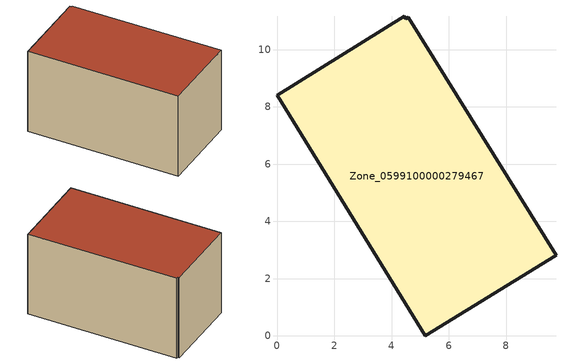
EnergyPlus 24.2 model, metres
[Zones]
Zone_0599100000279467
 floor ground (C_G): 5.18,0 0,8.41 4.44,11.17 4.5,11.07 4.58,11.12 9.74,2.82 z0
 wall outside (C_F): 5.18,0 9.74,2.82 4.58,11.12 4.5,11.07 4.44,11.17 0,8.41 5.18,0 z0:5.62
 roof outside (C_R): 0,8.41 5.18,0 9.74,2.82 4.58,11.12 4.5,11.07 4.44,11.17 z5.62
[BUILDING]
Pand.0599100000279467: North Axis=0; Terrain=City; Loads Convergence Tolerance Value=0.04; Temperature Convergence Tolerance Value=0.4; Solar Distribution=FullExterior; Maximum Number of Warmup Days=25; Minimum Number of Warmup Days=1
[Site:Location]
Rotterdam.The.Hague.AP_ZH_NLD Design_Conditions: Latitude=51.96; Longitude=4.45; Time Zone=1; Elevation=-4.5
[SITE:GROUNDTEMPERATURE:BUILDINGSURFACE]
18, 18, 18, 18, 18, 18, 18, 18, 18, 18, 18, 18
[MATERIAL] Thermal Absorptance=0.9; Solar Absorptance=0.7; Visible Absorptance=0.7
Name | Roughness | Thickness | Conductivity | Density | Specific Heat
G.TI.1975-1991 | MediumSmooth | 0.15 | 0.288461 | 540 | 1210
F.TI.1975-1991 | Rough | 0.3 | 0.230769 | 1920 | 840
R.TI.1975-1991 | MediumRough | 0.2 | 0.153846 | 1500 | 1000
[CONSTRUCTION]
C_G: G.TI.1975-1991
C_F: F.TI.1975-1991
C_R: R.TI.1975-1991
[ZONE]
Zone_0599100000279467: Type=1; Multiplier=1; Ceiling Height=Autocalculate; Volume=Autocalculate; Floor Area=autocalculate; Part of Total Floor Area=Yes
[ZONEINFILTRATION:DESIGNFLOWRATE]
Infil_Zone_0599100000279467: Zone or ZoneList or Space or SpaceList=Zone_0599100000279467; Schedule=AlwaysOn; Design Flow Rate Calculation Method=Flow/Area; Flow Rate per Floor Area=0.003; Constant Term Coefficient=1; Temperature Term Coefficient=0; Velocity Term Coefficient=0; Velocity Squared Term Coefficient=0
[HVACTEMPLATE:ZONE:IDEALLOADSAIRSYSTEM]
Zone_0599100000279467: Maximum Heating Supply Air Temperature=50; Minimum Cooling Supply Air Temperature=13; Maximum Heating Supply Air Humidity Ratio=0.0156; Minimum Cooling Supply Air Humidity Ratio=0.0077; Heating Limit=NoLimit; Cooling Limit=NoLimit; Dehumidification Control Type=ConstantSensibleHeatRatio; Cooling Sensible Heat Ratio=0.7; Dehumidification Setpoint=60; Humidification Control Type=None; Humidification Setpoint=30; Outdoor Air Method=None; Outdoor Air Flow Rate per Person=0.00944; Outdoor Air Flow Rate per Zone Floor Area=0; Outdoor Air Flow Rate per Zone=0; Demand Controlled Ventilation Type=None; Outdoor Air Economizer Type=NoEconomizer; Heat Recovery Type=None; Sensible Heat Recovery Effectiveness=0.7; Latent Heat Recovery Effectiveness=0.65
[ZONECONTROL:THERMOSTAT]
ThermostatControl_Zone_0599100000279467: Zone or ZoneList=Zone_0599100000279467; Control Type Schedule=DualSetpointControlType; Control 1=Thermostat_Zone_0599100000279467; Temperature Difference Between Cutout And Setpoint=0
[THERMOSTATSETPOINT:DUALSETPOINT]
Thermostat_Zone_0599100000279467: Heating Setpoint Temperature Schedule=HeatingSetpoint_Zone_0599100000279467; Cooling Setpoint Temperature Schedule=CoolingSetpoint_Zone_0599100000279467
[SCHEDULE:COMPACT]
HeatingSetpoint_Zone_0599100000279467: Through: 12/31, For: AllDays, Until: 24:00, 21
CoolingSetpoint_Zone_0599100000279467: Through: 12/31, For: AllDays, Until: 24:00, 24
DualSetpointControlType: Through: 12/31, For: AllDays, Until: 24:00, 4
AlwaysOn: Through: 12/31, For: AllDays, Until: 24:00, 1
